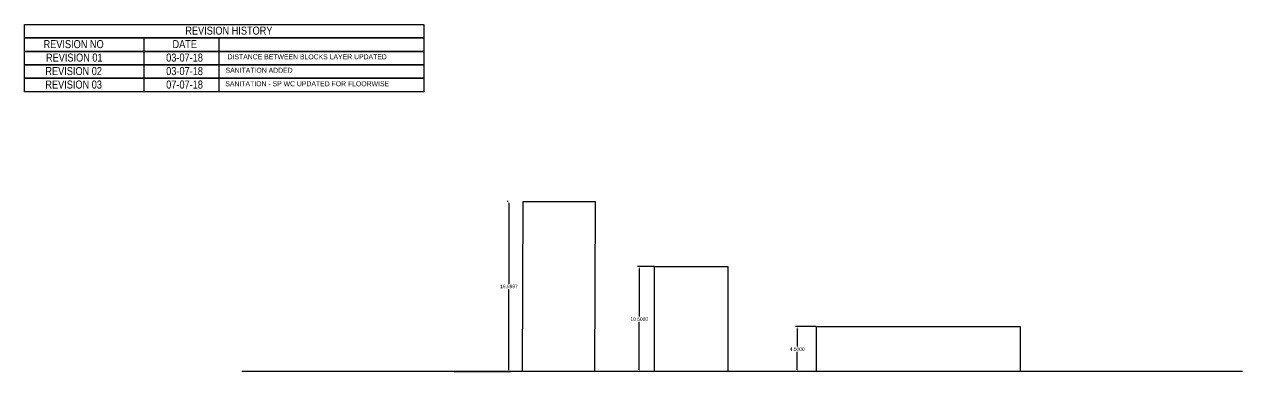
# Model space of a CAD drawing. Header units: metres. Extents: x -705149 to -704678, y -35173 to -35072.
# Drawn here: x -705148.5 to -705026.8, y -35143.2 to -35108.5 of the extents above; entities that cross this region are included whole.
import ezdxf

# ---------------------------------------------------------------- set-up
doc = ezdxf.new("R2010")
doc.units = ezdxf.units.M
doc.header["$LTSCALE"] = 1500
for name, color, linetype in [('BLK_1_HT_OF_BLDG', 7, 'Continuous'), ('BLK_2_HT_OF_BLDG', 7, 'Continuous'), ('BLK_3_HT_OF_BLDG', 1, 'Continuous'), ('DIST_BETWEEN_BLK_1_BLK_2', 50, 'Continuous')]:
    doc.layers.add(name, color=color, linetype=linetype)
doc.styles.add('style4', font='arial.ttf', dxfattribs={"height": 100})
doc.dimstyles.get("Standard").update_dxf_attribs({"dimtxt": 0.35, "dimasz": 0.18, "dimexe": 0.18, "dimexo": 0.0625, "dimgap": 0.09, "dimtad": 0, "dimtih": 1, "dimtoh": 1, "dimdec": 4, "dimzin": 0, "dimdsep": 46, "dimtxsty": 'Standard', "dimcen": 0.09, "dimadec": 0, "dimazin": 0, "dimtfac": 1, "dimtdec": 4, "dimtofl": 0, "dimtmove": 0, "dimatfit": 3, "dimfxl": 1, "dimtolj": 1, "dimtzin": 0, "dimarcsym": 0})

# ---------------------------------------------------------------- blocks, each defined once
blk = doc.blocks.new('*D40')
at = {"layer": 'BLK_1_HT_OF_BLDG', "color": 0, "lineweight": -2, "transparency": 16777216}
for p, q in [((-705100.18, -35126.21), (-705100.29, -35126.21)), ((-705100.11, -35126.39), (-705100.11, -35134.45)), ((-705100.11, -35143.03), (-705100.11, -35134.98)), ((-705105.6, -35143.21), (-705099.93, -35143.21))]:
    blk.add_line(p, q, dxfattribs=at)
at = {"layer": 'BLK_1_HT_OF_BLDG', "color": 0, "transparency": 16777216}
for points in [[(-705100.14, -35126.39), (-705100.08, -35126.39), (-705100.11, -35126.21)], [(-705100.14, -35143.03), (-705100.08, -35143.03), (-705100.11, -35143.21)]]:
    blk.add_solid(points, dxfattribs=at)
at = {"layer": 'Defpoints', "color": 0, "transparency": 16777216}
for p in [(-705100.11, -35126.21), (-705105.66, -35143.21), (-705100.11, -35143.21)]:
    blk.add_point(p, dxfattribs=at)
at = {"layer": 'BLK_1_HT_OF_BLDG', "color": 0, "transparency": 16777216, "insert": (-705100.11, -35134.71), "char_height": 0.35, "attachment_point": 5}
blk.add_mtext('\\A1;16.9997', dxfattribs=at)
blk = doc.blocks.new('*D41')
at = {"layer": 'BLK_2_HT_OF_BLDG', "color": 0, "linetype": 'Continuous', "lineweight": -2, "transparency": 16777216}
for p, q in [((-705085.61, -35132.72), (-705087.27, -35132.72)), ((-705087.09, -35132.9), (-705087.09, -35137.7)), ((-705087.09, -35143.04), (-705087.09, -35138.23)), ((-705085.61, -35143.22), (-705087.27, -35143.22))]:
    blk.add_line(p, q, dxfattribs=at)
at = {"layer": 'BLK_2_HT_OF_BLDG', "color": 0, "linetype": 'Continuous', "transparency": 16777216}
for points in [[(-705087.12, -35132.9), (-705087.06, -35132.9), (-705087.09, -35132.72)], [(-705087.12, -35143.04), (-705087.06, -35143.04), (-705087.09, -35143.22)]]:
    blk.add_solid(points, dxfattribs=at)
at = {"layer": 'Defpoints', "color": 0, "linetype": 'Continuous', "transparency": 16777216}
for p in [(-705085.55, -35132.72), (-705087.09, -35143.22), (-705085.55, -35143.22)]:
    blk.add_point(p, dxfattribs=at)
at = {"layer": 'BLK_2_HT_OF_BLDG', "color": 0, "linetype": 'Continuous', "transparency": 16777216, "insert": (-705087.09, -35137.97), "char_height": 0.35, "attachment_point": 5}
blk.add_mtext('\\A1;10.5000', dxfattribs=at)
blk = doc.blocks.new('*D42')
at = {"layer": 'BLK_3_HT_OF_BLDG', "color": 0, "linetype": 'Continuous', "lineweight": -2, "transparency": 16777216}
for p, q in [((-705069.44, -35138.72), (-705071.48, -35138.72)), ((-705071.3, -35138.9), (-705071.3, -35140.7)), ((-705071.3, -35143.04), (-705071.3, -35141.23)), ((-705069.44, -35143.22), (-705071.48, -35143.22))]:
    blk.add_line(p, q, dxfattribs=at)
at = {"layer": 'BLK_3_HT_OF_BLDG', "color": 0, "linetype": 'Continuous', "transparency": 16777216}
for points in [[(-705071.33, -35138.9), (-705071.27, -35138.9), (-705071.3, -35138.72)], [(-705071.33, -35143.04), (-705071.27, -35143.04), (-705071.3, -35143.22)]]:
    blk.add_solid(points, dxfattribs=at)
at = {"layer": 'Defpoints', "color": 0, "linetype": 'Continuous', "transparency": 16777216}
for p in [(-705069.37, -35138.72), (-705071.3, -35143.22), (-705069.37, -35143.22)]:
    blk.add_point(p, dxfattribs=at)
at = {"layer": 'BLK_3_HT_OF_BLDG', "color": 0, "linetype": 'Continuous', "transparency": 16777216, "insert": (-705071.3, -35140.97), "char_height": 0.35, "attachment_point": 5}
blk.add_mtext('\\A1;4.5000', dxfattribs=at)

msp = doc.modelspace()

# ---------------------------------------------------------------- linework, layer by layer
at = {"linetype": 'Continuous'}
msp.add_line((-705026.77594, -35143.2168, 101), (-705126.82476, -35143.2168, 101), dxfattribs=at)
at = {"linetype": 'Continuous', "elevation": 101}
for points in [[(-705098.70269, -35126.21714), (-705091.50441, -35126.21714), (-705091.545, -35143.2168), (-705098.74328, -35143.2168)], [(-705085.55007, -35132.7168), (-705078.24623, -35132.7168), (-705078.24623, -35143.2168), (-705085.55007, -35143.2168)], [(-705069.37412, -35138.7168), (-705049.02237, -35138.7168), (-705049.02237, -35143.2168), (-705069.37412, -35143.2168)]]:
    msp.add_lwpolyline(points, close=True, dxfattribs=at)
at = {"layer": 'DIST_BETWEEN_BLK_1_BLK_2', "color": 1, "linetype": 'Continuous'}
for p, q in [((-705136.61252, -35109.87875, 101), (-705136.61252, -35111.2256, 101)), ((-705129.10283, -35109.87875, 101), (-705129.10283, -35111.2256, 101)), ((-705136.61252, -35111.2256, 101), (-705136.61252, -35112.57245, 101)), ((-705129.10283, -35111.2256, 101), (-705129.10283, -35112.57245, 101)), ((-705136.61252, -35112.57245, 101), (-705136.61252, -35113.9193, 101)), ((-705129.10283, -35112.57245, 101), (-705129.10283, -35113.9193, 101)), ((-705136.61252, -35113.9193, 101), (-705136.61252, -35115.26615, 101)), ((-705129.10283, -35113.9193, 101), (-705129.10283, -35115.26615, 101))]:
    msp.add_line(p, q, dxfattribs=at)
at = {"layer": 'DIST_BETWEEN_BLK_1_BLK_2', "color": 1, "linetype": 'Continuous', "elevation": 101}
for points in [[(-705148.54783, -35108.5319), (-705108.61981, -35108.5319), (-705108.61981, -35109.87875), (-705148.54783, -35109.87875)], [(-705148.54783, -35109.87875), (-705108.61981, -35109.87875), (-705108.61981, -35111.2256), (-705148.54783, -35111.2256)], [(-705148.54783, -35111.2256), (-705108.61981, -35111.2256), (-705108.61981, -35112.57245), (-705148.54783, -35112.57245)], [(-705148.54783, -35112.57245), (-705108.61981, -35112.57245), (-705108.61981, -35113.9193), (-705148.54783, -35113.9193)], [(-705148.54783, -35113.9193), (-705108.61981, -35113.9193), (-705108.61981, -35115.26615), (-705148.54783, -35115.26615)]]:
    msp.add_lwpolyline(points, close=True, dxfattribs=at)

# ---------------------------------------------------------------- texts
at = {"linetype": 'Continuous', "width": 14.9361857, "attachment_point": 1, "style": 'style4'}
for s, insert, char_height in [('\\pi3.15322;{\\fArial Narrow|b0|i0|c0|p34;REVISION HISTORY}', (-705135.61083, -35108.75453, 101), 0.8), ('\\pi4.51857;{\\fArial Narrow|b0|i0|c0|p34;REVISION NO}', (-705151.14604, -35110.10138, 101), 0.8), ('\\pi6.3052;{\\fArial Narrow|b0|i0|c0|p34;DATE}', (-705140.04212, -35110.10138, 101), 0.8), ('\\pi4.76141;{\\fArial Narrow|b0|i0|c0|p34;REVISION 01}', (-705151.14604, -35111.44823, 101), 0.8), ('\\pi5.673;{\\fArial Narrow|b0|i0|c0|p34;03-07-18}', (-705140.04212, -35111.44823, 101), 0.8), ('\\pi0.85435;{\\fArial Narrow|b0|i0|c0|p34;DISTANCE BETWEEN BLOCKS LAYER UPDATED}', (-705129.08938, -35111.5184, 101), 0.5), ('\\pi4.70084;{\\fArial Narrow|b0|i0|c0|p34;REVISION 02}', (-705151.14604, -35112.79508, 101), 0.8), ('\\pi5.673;{\\fArial Narrow|b0|i0|c0|p34;03-07-18}', (-705140.04212, -35112.79508, 101), 0.8), ('\\pi4.69661;{\\fArial Narrow|b0|i0|c0|p34;SANITATION ADDED}', (-705133.13103, -35112.86525, 101), 0.5), ('\\pi4.69838;{\\fArial Narrow|b0|i0|c0|p34;REVISION 03}', (-705151.14604, -35114.14193, 101), 0.8), ('\\pi5.673;{\\fArial Narrow|b0|i0|c0|p34;07-07-18}', (-705140.04212, -35114.14193, 101), 0.8), ('\\pi0.65465;{\\fArial Narrow|b0|i0|c0|p34;SANITATION - SP WC UPDATED FOR FLOORWISE}', (-705129.1158, -35114.2121, 101), 0.5)]:
    msp.add_mtext(s, dxfattribs=dict(at, insert=insert, char_height=char_height))

# ---------------------------------------------------------------- dimensions: what is measured, and where the dimension line sits
at = {"layer": 'BLK_1_HT_OF_BLDG'}
dim = msp.add_linear_dim(base=(-705100.11471, -35143.21138, 101), p1=(-705100.11471, -35126.21171, 101), p2=(-705105.66027, -35143.21138, 101), angle=90, dimstyle='Standard', dxfattribs=at)
dim.commit()
dim.dimension.update_dxf_attribs({"geometry": '*D40', "text_midpoint": (-705100.11471, -35134.71155, 101)})
at = {"layer": 'BLK_2_HT_OF_BLDG', "linetype": 'Continuous'}
dim = msp.add_linear_dim(base=(-705087.09256, -35143.2168, 101), p1=(-705085.55007, -35132.7168, 101), p2=(-705085.55007, -35143.2168, 101), angle=90, dimstyle='Standard', dxfattribs=at)
dim.commit()
dim.dimension.update_dxf_attribs({"geometry": '*D41', "text_midpoint": (-705087.09256, -35137.9668, 101)})
at = {"layer": 'BLK_3_HT_OF_BLDG', "linetype": 'Continuous'}
dim = msp.add_linear_dim(base=(-705071.29912, -35143.2168, 101), p1=(-705069.37412, -35138.7168, 101), p2=(-705069.37412, -35143.2168, 101), angle=90, dimstyle='Standard', dxfattribs=at)
dim.commit()
dim.dimension.update_dxf_attribs({"geometry": '*D42', "text_midpoint": (-705071.29912, -35140.9668, 101)})

doc.saveas('drawing.dxf')
